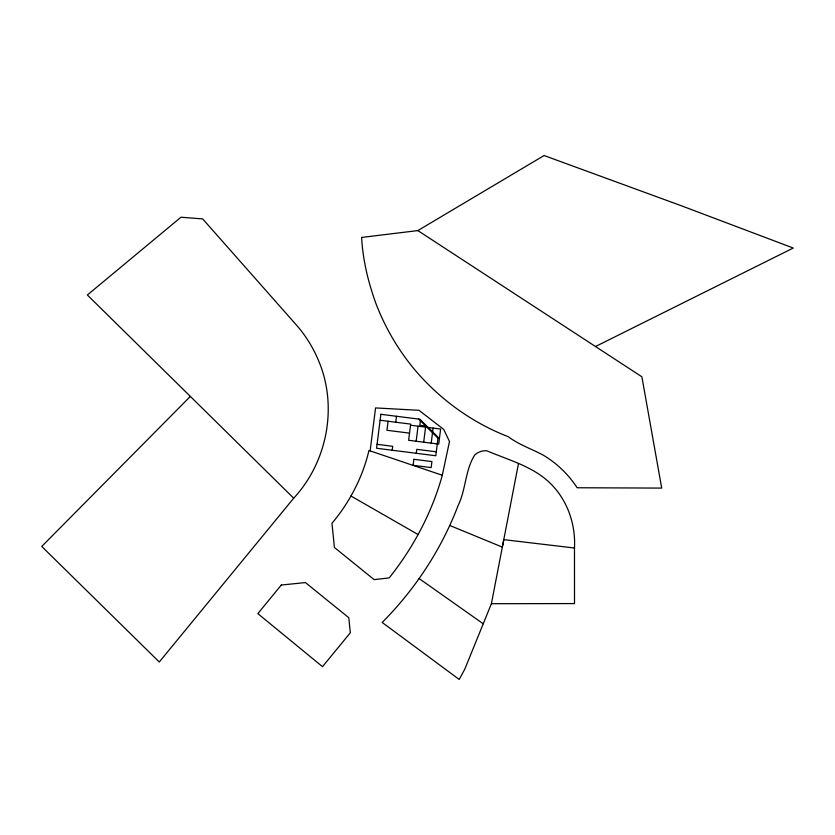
<?xml version="1.0" encoding="UTF-8"?>
<svg xmlns="http://www.w3.org/2000/svg" width="835" height="835" viewBox="0 0 835 835"><rect width="100%" height="100%" fill="white"/><g stroke="black" fill="none" stroke-linecap="round" stroke-linejoin="round"><path stroke-width="1.25" d="M370.135 450.89L375.562 407.929L418.993 410.298L443.761 429.43L449.491 441.506L442.299 475.251C431.956 512.638 413.325 547.635 389.193 577.914L374.111 579.605L334.428 547.478L331.965 523.315C349.604 502.263 362.693 477.296 368.955 450.493L442.299 475.251M388.087 421.247L386.949 430.286L409.526 433.135M392.2 450.242L392.7 446.308L377.076 444.324M395.748 422.218L396.5 416.279M416.154 441.235L418.053 426.184M416.289 453.28L416.78 449.345L436.287 451.818M420.391 420.788L419.828 425.265L425.683 426.007M423.679 442.185L425.579 427.134M431.204 443.135L433.104 428.084M518.462 463.665L491.397 603.705L464.782 669.19L459.229 679.471L382.19 622.451C415.11 589.353 441.391 549.409 458.05 505.686C466.014 489.634 465.137 469.802 474.854 454.835C478.131 451.954 482.39 450.399 486.753 450.764C509.058 460.262 534.442 466.723 551.841 484.874C567.925 501.574 575.743 525.017 574.48 548.021L574.511 603.58L491.397 603.705M293.701 498.192C327.508 461.745 338.102 405.841 318.281 360A128.36 128.36 0 0 0 296.101 324.679L202.665 218.906L180.945 217.236L87.362 295.005L293.701 498.192L159.276 661.998L41.75 546.445L190.349 396.416M417.844 230.585L641.875 376.783L661.717 488.089L577.152 487.755C568.52 474.53 556.945 463.321 543.376 455.221C531.676 448.917 518.973 444.773 508.233 436.684C472.025 422.708 439.742 399.266 414.682 369.686A232.819 232.819 0 0 1 375.719 302.959C368.162 281.875 362.808 259.852 361.618 237.443L417.844 230.585L544.086 155.529L681.35 205.765L793.25 248.037L595.501 346.525M574.48 548.021L503.776 539.64L502.346 547.113L449.856 525.507M380.123 420.245L410.674 424.107L408.628 440.285L438.73 444.095L440.63 429.033L410.528 425.234M350.961 496.011L418.084 534.546M419.086 578.519L483.235 623.787M418.669 419.076L438.02 438.177M380.875 414.296L376.575 448.259L435.797 455.753L438.124 437.321L419.786 419.222L380.875 414.296M413.868 459.302L413.106 465.314L431.163 467.6L431.925 461.578L413.868 459.302M281.291 585.043L257.838 613.621L322.498 666.664L350.324 632.773L348.779 617.691L305.443 582.579L281.291 585.043"/></g></svg>
